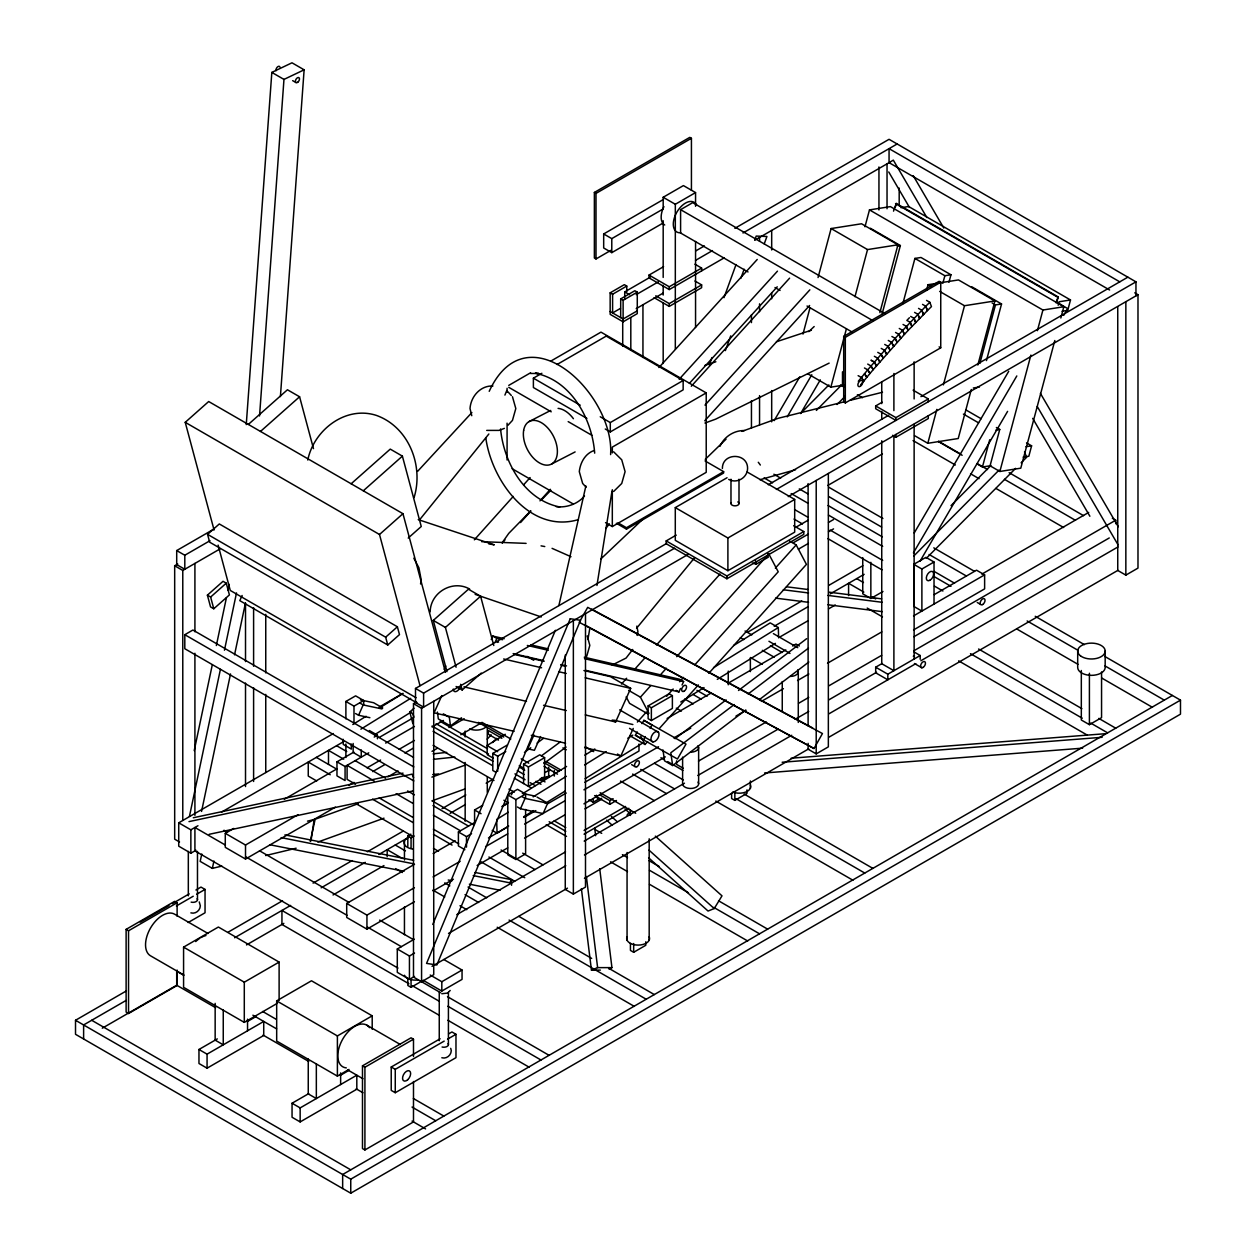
<?xml version="1.0" encoding="UTF-8"?>
<svg xmlns="http://www.w3.org/2000/svg" width="1256" height="1256" viewBox="0 0 1256 1256"><rect width="100%" height="100%" fill="white"/><g stroke="black" fill="none" stroke-linecap="round" stroke-linejoin="round"><path stroke-width="1.5" d="M246.255 424.606L271.83 72.408L291.989 62.8L304.125 69.818L280.402 396.582M259.537 415.956L283.966 79.411L304.125 69.818M611.955 491.316L596.945 585.469M311.001 840.861L314.157 819.603L358.321 803.667M307.783 460.041C313.764 430.211 345.463 405.405 376.345 415.391C408.718 426.946 423.884 465.615 414.072 497.596M587.949 639.398L589.88 627.843M420.54 583.993L421.278 580.303L418.892 567.759L413.821 558.198M637.169 635.442L637.922 631.721L636.855 626.116M194.225 750.586L212.327 664.628M216.346 645.537L226.41 597.793M228.011 590.147L229.22 584.417M189.452 816.369L220.428 669.307M224.447 650.216L236.505 592.91M201.557 811.439L230.523 673.938M234.542 654.831L245.391 603.257M201.792 854.033L200.175 861.38L212.327 868.383L221.841 866.091M212.327 868.383L213.944 861.035M310.279 841.347L315.13 819.305L307.516 821.141M558.889 605.518L585.877 485.962M430.164 611.845C430.447 592.377 452.647 579.377 469.65 589.048M722.388 468.472C722.2 452.443 747.775 452.443 747.587 468.472C747.446 477.782 736.832 484.015 728.7 479.384M802.976 334.08L810.01 307.689M818.048 277.545L831.111 228.545L861.538 223.772L897.962 244.794L879.875 312.634M864.976 226.786L869.482 209.893L890.41 206.612L1063.832 306.731L1060.833 318.004M807.671 373.754L830.86 387.146L846.434 328.727M854.975 296.683L867.535 249.583L897.962 244.794M893.518 211.134L896.297 203.456L1058.196 296.934L1056.688 302.586M895.293 207.24L896.297 203.456M882.23 313.513L900.364 245.548L870.408 228.262M902.828 303.732L914.918 258.422L920.993 257.48L950.949 274.766L948.939 282.317M926.551 290.356L928.058 284.704L958.485 279.931L994.925 300.953L977.827 365.025M942.848 283.275L944.857 275.723L950.949 274.766M914.556 435.644L927.807 443.29L936.85 409.377M943.382 384.886L964.498 305.726L994.925 300.953M971.296 389.517L958.234 438.517L927.807 443.29M979.853 363.455L995.458 304.925L1001.55 303.968L986.447 360.598M977.372 464.061L982.443 466.997L989.712 439.741M996.369 427.511L999.745 429.458L990.058 465.803L982.443 466.997M989.759 465.631L999.87 471.471L1030.909 355.071M1037.409 330.673L1042.92 310.028L1063.832 306.731M1055.919 302.712L1058.196 296.934M1058.164 305.224L1059.091 301.77L1070.505 299.964L1067.726 310.358L1062.027 311.252M1054.82 340.533L1020.783 468.174L999.87 471.471M1026.544 442.913L1031.6 445.833L1028.837 456.226L1023.122 457.121M586.709 656.323L589.818 645.38L587.211 635.881M720.049 446.257C723.974 436.805 734.116 430.259 744.463 430.572M723.99 297.672L736.047 264.545M709.295 364.947L711.979 357.583M740.789 278.424L744.149 269.208M754.872 239.755L756.206 236.081L766.929 236.473L764.245 243.837M725.371 350.612L730.741 335.886M489.212 391.322C526.986 309.18 614.624 394.227 610.604 454.609M504.912 395.091L506.78 390.522M432.77 924.432L555.388 630.292M355.542 713.534L358.588 715.276L363.157 704.93L382.012 708.934M511.38 794.844L512.903 791.39M520.486 808.754L525.055 798.408L547.679 803.212L543.11 813.574L520.486 808.754L517.441 806.996M242.125 595.485L239.802 600.651L417.18 703.062M444.153 669.448L445.739 665.915M441.814 695.589L434.074 712.827L514.112 731.322M491.237 639.508L492.792 636.07L504.221 638.707M495.288 641.847L496.842 638.409L502.557 639.728M533.957 735.011L527.755 748.796L534.397 750.319L540.582 736.55M585.265 714.947L615.613 721.965L630.7 688.366L610.463 676.67L583.914 670.531M584.637 747.634L620.841 756.002L633.228 728.433M585.579 670.327L678.962 691.915L680.501 688.476M682.055 685.022L683.609 681.584L679.559 679.245L584.275 657.218M814.014 748.513L822.445 733.551L587.698 607.355L579.267 622.317L814.014 748.513L584.982 625.064M645.349 736.597L643.465 739.91L635.363 735.247L637.263 731.934M641.989 723.644L643.888 720.332L685.98 744.117L677.455 759.017L635.363 735.247M650.09 728.323L651.99 725.01L643.888 720.332M774.167 420.634L799.774 376.831M787.182 416.882L811.8 374.759M800.621 413.554L820.309 379.861M914.195 533.015L1008.725 371.289M913.426 552.86L1016.811 375.952M919.957 561.322L1007.595 411.371M1063.722 315.35L1067.663 308.599L1059.153 303.512M475.051 872.465L511.553 879.671L509.7 882.795L473.198 875.589M648.63 857.817L708.054 911.04L714.224 908.559L721.996 895.842L655.318 836.135M502.086 542.859L508.759 533.376L530.487 511.129M605.8 528.525L609.333 523.846M488.851 434.011L419.457 519.984M632.726 649.462L626.085 658.066L612.206 665.036M858.303 381.29L867.708 369.845L870.015 373.44L860.674 384.791M636.572 628.267L694.49 557.868M867.723 364.083L870.957 365.951L873.234 369.609L870 373.456L867.723 369.829L895.135 338.335L925.766 306.26L927.446 310.562L908.135 330.406L906.283 326.293L903.033 324.456M474.344 539.829L513.264 496.418M523.626 484.832L530.111 477.594M502.369 542.827L504.959 539.923M520.534 522.559L530.895 510.988M539.986 500.861L550.348 489.291M621.469 684.049L626.665 678.256M634.437 669.574L644.815 658.003M656.495 644.972L720.033 574.071M648.96 713.424L640.419 697.174L650.781 685.603M659.871 675.477L666.355 668.239M676.733 656.668L768.798 553.927L778.218 571.794L695.212 664.393M637.373 722.074L646.479 711.917M775.345 568.136L796.178 544.9L789.412 540.991M666.685 696.232L673.169 688.995M679.653 681.757L683.547 677.424M629.821 735.702L645.035 744.478L647.641 741.574M659.353 728.496L698.399 684.928M708.808 673.31L806.431 564.384L796.178 544.9M417.589 471.361L471.895 412.549M658.929 367.537L757.227 259.474M679.166 379.234L777.464 271.155M689.403 383.347L777.229 286.808M691.302 386.236L789.6 278.157M704.993 405.123L809.837 289.853M704.757 420.776L809.602 305.491M507.879 425.344L512.464 420.383L515.808 408.545L512.464 396.723M808.801 331.647L814.171 326.544M450.197 990.466L447.56 993.072L441.829 993.732M487.187 739.14L491.19 734.823M909.407 317.752L906.863 320.421L910.098 322.29L911.935 326.419L910.098 322.29M541.352 500.014L550.866 490.28M492.556 742.547L496.685 738.355M801.375 412.675L828.866 384.964M816.337 410.414L841.08 385.482M837.077 404.495L845.319 396.174M951.043 505.619L990.921 465.458M913.771 556.015L999.022 470.121M926.253 558.386L1015.633 468.347M1021.128 462.805L1026.623 457.278L1024.504 451.925M929.817 302.272L931.45 306.605L927.43 310.577L925.798 306.244L929.817 302.272L926.567 300.404M705.26 459.351L726.031 439.176M584.495 496.057C577.587 504.08 566.754 507.832 556.314 506.718M600.729 559.061L643.449 518.618M214.07 530.001L185.229 422.33L208.684 401.528L402.956 513.688L445.472 672.368M248.343 424.434L287.436 389.768L299.587 396.77L313.482 448.627M260.494 431.436L299.587 396.77M207.57 534.365L219.298 523.956L397.383 626.775L399.486 634.594L387.759 645.003L209.658 542.184L207.57 534.365L385.655 637.185L387.759 645.003M207.397 595.171L223.034 581.308L226.268 583.177L229.408 594.904L213.771 608.768L210.537 606.899L207.397 595.171L210.631 597.04L213.771 608.768M210.631 597.04L226.268 583.177M351.146 483.78L390.255 449.114L402.391 456.132L421.247 526.5L408.216 538.055M363.298 490.798L402.391 456.132M419.991 685.603L379.5 534.491L402.956 513.688M385.655 637.185L397.383 626.775M446.979 671.599L433.273 620.417L468.457 589.221L480.593 596.239L493.796 645.521M456.085 667.234L445.409 627.435L480.593 596.239M412.91 723.739L409.77 712.011L414.04 708.227M456.101 686.483L462.177 689.984L481.236 673.09M613.65 491.473L621.736 483.466L625.096 471.644L621.736 459.822L613.65 451.815M675.053 738.701L726.125 699.89M738.512 690.47L806.603 638.707M734.226 704.553L670.783 752.799L672.682 765.548L745.405 710.252M748.152 693.971L808.503 648.096M759.331 699.655L808.848 662.022M437.433 712.058L438.328 718.934L450.464 725.952L461.502 717.788M524.459 752.407L530.77 747.744M537.081 743.081L543.377 738.418M541.336 755.924L560.255 741.935M544.036 763.365L566.111 747.053M352.795 724.508L366.077 716.281M379.359 708.054L402.595 693.642M360.88 729.171L410.696 698.32M374.602 734.697L411.136 712.074M733.677 645.505L770.211 622.882L778.312 627.56L778.642 637.875M713.549 667.658L778.312 627.56M501.819 806.572L508.46 802.458M523.407 793.195L566.582 766.458M584.841 755.154L594.81 748.984M680.783 701.994L704.019 687.597M717.302 679.37L775.423 643.37M496.622 819.477L508.256 812.271M533.156 796.838L566.378 776.271M584.637 764.967L606.224 751.59M627.812 738.23L632.788 735.137M492.211 830.42L497.078 833.23L508.696 826.024M523.642 816.777L533.596 810.607M545.23 803.4L565.153 791.06M585.076 778.72L643.198 742.72M493.357 758.231L487.281 754.73L487.014 745.546L505.289 734.273M1109.598 289.995L889.06 162.668L893.314 160.124L926.834 217.508M611.06 250.258L596.003 258.956L594.371 258.029L594.371 192.451L689.795 137.359L691.428 138.301L691.428 190.363M594.371 192.451L596.003 193.393L691.428 138.301M663.184 208.998L663.184 197.271L683.421 185.59L695.557 192.592L695.557 206.282M663.325 222.893L611.782 252.644L603.681 247.981L603.681 233.961L663.545 199.39M603.681 233.961L611.782 238.624L663.325 208.873M663.184 197.271L675.32 204.273L695.557 192.592M748.027 271.955L680.595 233.019L680.595 209.658L692.731 202.64L884.931 313.608M620.684 317.611L620.684 298.912L634.845 290.733L637.279 292.146L637.279 313.639L623.117 321.819L610.165 314.345L610.165 292.836L624.326 284.657L626.76 286.07L626.76 291.675M610.165 292.836L612.598 294.249L626.76 286.07M724.32 257.778L669.26 289.571L649.022 277.89L649.022 275.08L663.592 266.664M209.988 540.708L184.805 555.246L184.805 569.266L176.703 564.603L176.703 550.568L213.646 529.247M624.734 298.912L624.734 291.91L650.153 277.231M695.903 250.823L704.365 245.925M734.87 228.325L889.06 139.306L1135.958 281.846L1135.958 295.866M620.684 298.912L623.117 300.325L637.279 292.146M636.211 294.626L658.238 281.909M695.526 260.385L712.466 250.603M742.971 232.988L897.161 143.969M179.545 841.975L174.678 839.181L174.678 565.765L177.724 564.007M620.464 308.395L612.598 312.932L612.598 294.249M649.022 275.08L669.26 286.761L701.633 268.077L701.633 270.872M174.678 565.765L182.779 570.444L220.067 548.903M636.211 308.646L663.325 292.993M754.825 240.163L890.378 161.914M637.279 310.844L623.117 319.008L610.165 311.535M508.759 385.388L530.566 372.796M550.678 361.179L600.98 332.134L706.217 392.893L706.217 472.35L612.316 526.562L605.533 522.637M586.897 418.405L533.392 387.523L533.392 378.166L541.87 373.283M557.115 364.476L606.24 336.106L683.154 380.505L683.154 389.862L610.29 431.923L605.282 429.018M655.758 295.804L669.26 303.591L701.633 284.892L701.633 287.702L669.26 306.401L654.078 297.641M413.805 780.934L184.805 648.724L184.805 634.704L192.89 630.025L413.428 757.352M600.258 416.772L610.29 422.565L683.154 380.505M706.217 392.893L612.316 447.105L612.316 452.914M843.702 336.404L939.127 281.313L940.744 282.239L940.744 347.818L845.319 402.909L843.702 401.967L843.702 336.404L845.319 337.33L940.744 282.239M618.046 522.857L626.477 527.724L723.629 471.644L723.629 473.041L626.477 529.137L616.366 523.281M747.163 472.005L794.687 499.433L794.687 532.152L727.899 570.711L675.288 540.331L675.288 507.612L727.051 477.735M345.887 718.856L345.887 701.46L355.605 695.855L363.706 700.518L363.706 704.396M345.887 701.46L353.988 706.139L363.706 700.518M928.294 401.732L928.294 398.937L895.92 417.636L895.92 420.43L875.683 408.75L875.683 405.939L882.152 402.203M793.682 525.73L803.793 531.571L803.793 534.381L726.894 578.765L666.182 543.722L666.182 540.912L676.215 535.119M195.967 850.249L190.865 853.201L178.729 846.183L178.729 822.821L333.358 733.551M379.234 707.05L403.019 693.328M674.629 548.197L423.602 693.124L423.602 707.144L415.5 702.465L415.5 688.445L666.528 543.518M768.295 484.769L888.714 415.249M920.946 396.629L1127.857 277.168M776.381 489.448L1135.958 281.846M178.729 822.821L190.865 829.823L197.961 825.742M221.464 812.161L343.799 741.542M440.715 992.774L413.491 977.042L413.491 703.643L416.521 701.884M413.491 703.643L421.576 708.305L688.194 554.383M788.266 496.607L1137.983 294.689L1137.983 568.105L1125.847 575.122L1117.746 570.444L1117.746 306.794M374.209 737.068L377.444 735.2L377.444 738.795M892.545 435.314L895.92 437.261L928.294 418.562L928.294 415.752M368.746 752.831L345.07 766.505L345.07 780.525L336.969 775.863L336.969 761.827L353.878 752.077M379.249 737.429L413.067 717.898M675.288 507.612L727.899 537.992L794.687 499.433M335.368 807.153L245.517 859.041L225.279 847.345L225.279 833.325L233.757 828.442M284.327 799.24L337.173 768.735M827.783 485.475L882.434 453.918M385.655 743.081L414.401 726.47M432.095 727.004L443.431 720.457M367.05 767.84L380.584 760.021M399.188 749.283L414.401 740.49M225.279 833.325L245.517 845.021L298.065 814.673M348.933 785.314L354.019 782.378M372.671 771.608L384.54 764.747M404.872 753.003L413.35 748.121M448.957 727.554L464.218 718.746M796.273 527.033L808 520.267M666.182 540.912L726.894 575.97L803.793 531.571M387.916 776.82L398.089 770.949M432.001 751.371L437.088 748.435M460.826 734.729L481.174 722.985M752.375 563.033L756.112 564.211L768.264 557.209L767.667 553.817M793.337 542.749L808.409 534.051M828.52 522.449L833.544 519.544M177.112 970.072L177.112 985.458L128.536 1013.498L126.118 1012.101L126.118 929.377L174.678 901.337L177.112 902.734L177.112 916.205M140.279 922.124L168.948 905.576M172.323 903.629L189.185 893.895M195.936 890.002L200.991 887.081L205.042 889.421L205.042 912.782L188.18 922.516M126.118 929.377L128.536 930.775L177.112 902.734M176.374 905.968L193.236 896.235M196.611 894.288L205.042 889.421M798.361 549.202L808.409 543.393M828.52 531.79L833.544 528.886M496.057 772.346L492.807 770.478L492.807 753.396L507.393 744.996M492.807 753.396L497.674 756.206L505.76 751.528M277.45 1003.246L244.292 1022.384L183.58 987.326L183.58 947.134L218.387 927.038L279.115 962.096L279.115 1000.373M1104.668 656.37L1180.483 700.142L1180.483 714.162L350.754 1193.2L75.517 1034.3L75.517 1020.28L126.416 990.89M228.231 932.109L282.522 900.756M313.074 883.125L352.104 860.596M367.364 851.772L403.003 831.205M442.034 808.676L465.788 794.954M486.15 783.21L492.933 779.285M747.446 632.333L801.752 600.996M828.897 585.312L862.825 565.718M523.579 783.556L523.579 764.166L539.766 754.825L544.617 757.635L544.617 777.009L528.431 786.366L528.431 766.976L544.617 757.635M407.823 846.418L407.823 835.899L410.853 834.157M126.04 1000.467L83.618 1024.943L83.618 1038.979M234.621 937.761L290.623 905.435M321.159 887.804L365.276 862.338M378.857 854.488L409.393 836.857M450.119 813.354L465.395 804.531M774.214 626.242L808.142 606.648M830.2 593.915L864.144 574.322M407.823 835.899L411.057 837.768L414.088 836.025M648.127 705.888L669.134 693.752L672.384 695.636L672.384 708.415L651.362 720.552L648.127 718.683L648.127 705.888L651.362 707.756L672.384 695.636M474.58 822.586L474.58 809.979L482.681 805.3M102.286 1028.193L176.939 985.097M246.506 944.92L283.84 923.38M333.044 894.963L383.944 865.572M545.135 772.503L550.238 769.567M779.301 637.326L808.142 620.668M828.505 608.909L835.287 605M525.605 809.461L525.605 853.892L515.886 859.497L507.785 854.834L507.785 794.938L517.503 789.317L525.605 793.996L525.605 797.858M934.024 562.013L921.888 569.015L921.888 611.075L913.787 606.413L913.787 564.337L925.939 557.334L934.024 562.013L934.024 604.073M540.881 780.588L549.17 775.784M464.877 849.7L458.393 845.963L458.393 831.943L475.302 822.178M504.049 805.583L507.44 803.62M507.785 794.938L515.886 799.601L525.605 793.996M862.746 557.633L862.746 593.805L870.848 598.484L882.984 591.482M414.401 901.73L366.94 929.142L346.703 917.461L346.703 903.441L414.511 864.285M433.163 853.515L455.206 840.798M667.124 718.448L711.21 692.998M728.15 683.201L785.801 649.917M792.583 646.008L795.974 644.045L799.35 645.992M458.393 831.943L466.494 836.606L471.565 833.686M488.474 837.94L507.079 827.202M523.988 817.436L535.825 810.607M547.663 803.762L566.268 793.023M584.872 782.284L638.99 751.041L638.99 744.039M183.58 947.134L244.292 982.192L279.115 962.096M346.703 903.441L366.94 915.122L414.401 887.709M433.053 876.939L460.183 861.286M485.617 846.607L507.66 833.874M524.6 824.093L565.294 800.606M583.946 789.836L658.537 746.77M673.797 737.947L690.753 728.166M934.213 594.622L976.524 570.193L984.625 574.856L984.625 588.876L913.536 629.931M433.053 890.959L453.4 879.216M477.139 865.51L507.66 847.894M524.6 838.113L565.294 814.626M583.946 803.856L665.319 756.866M735.938 716.108L746.111 710.221M761.371 701.413L783.414 688.68M797.56 680.517L808.864 674.001M827.516 663.231L881.79 631.894M981.847 574.118L1088.701 512.432M913.536 615.895L984.625 574.856M588.938 799.805L593.193 802.254L599.662 798.518M584.951 808.88L601.514 799.318M599.662 794.781L609.788 800.621L613.116 798.69M594.606 795.598L609.788 804.358L616.461 800.512M348.995 1069.421L337.393 1076.125L276.681 1041.067L276.681 1000.875L311.488 980.779L372.2 1015.837L372.2 1029.229M198.966 1049.482L207.067 1054.161L263.729 1021.442L263.729 1035.462L207.067 1068.181L198.966 1063.502L198.966 1049.482L217.304 1038.9M247.291 1021.583L255.627 1016.779M698.509 761.073L766.348 721.917M798.565 703.313L808.738 697.425M829.101 685.682L881.665 655.334M913.897 636.729L1115.72 520.204L1115.72 523.705M584.056 830.436L625.567 806.462M584.056 834.172L628.879 808.283M920.193 659.259L920.193 655.522L887.819 674.205L887.819 679.826L875.683 672.808L875.683 667.203L882.152 663.466M414.527 976.446L409.44 979.382L397.289 972.364L397.289 949.002L414.292 939.19M456.76 914.666L565.514 851.882M584.197 841.096L684.457 783.21M697.818 775.501L778.218 729.077M795.174 719.28L808.738 711.461M828.882 699.827L876.578 672.29M913.85 650.781L1109.252 537.961M397.289 949.002L409.44 956.02L414.527 953.068M448.518 933.443L565.765 865.761M584.448 854.975L791.751 735.278M829.133 713.706L915.797 663.67M920.883 660.735L1117.997 546.925M432.033 966.335L567.461 888.149M584.448 878.337L808.738 748.843M829.133 737.068L1117.997 570.303M407.823 978.455L407.823 985.458L411.057 987.326L423.194 980.324M731.62 793.258L731.62 798.518L734.854 800.386L746.99 793.368L746.99 789.867M565.263 655.067L565.263 889.421L573.364 894.084L585.5 887.081L585.5 613.666M808.11 743.348L808.11 749.204L816.212 753.883L828.348 746.865L828.348 473.465M276.681 1000.875L337.393 1035.933L372.2 1015.837M430.227 975.033L441.814 981.721L462.051 970.04L462.051 979.382L441.814 991.062L423.602 980.543M292.051 1103.239L300.153 1107.902L356.814 1075.199L356.814 1089.219L300.153 1121.922L292.051 1117.259L292.051 1103.239L308.725 1093.615M340.392 1075.324L348.728 1070.52M413.491 1081.526L413.491 1121.922L364.915 1149.962L362.482 1148.565L362.482 1065.842L411.057 1037.801L413.491 1039.199L413.491 1056.516M362.482 1065.842L364.915 1067.239L413.491 1039.199M448.565 1033.908L451.94 1031.961L455.975 1034.3L455.975 1057.662L395.263 1092.72L391.228 1090.381L391.228 1067.019L440.134 1038.775M391.228 1067.019L395.263 1069.343L444.184 1041.114M447.544 1039.167L455.975 1034.3M630.434 943.397L630.434 950.4L633.668 952.284L645.804 945.266L645.804 941.765M1081.322 670.5L1081.322 720.002L1089.407 724.665L1101.559 717.663L1101.559 671.96M1172.382 695.463L342.653 1174.501L342.653 1188.521M75.517 1020.28L350.754 1179.18L1180.483 700.142M529.011 421.608L550.709 410.429M551.761 463.951L575.122 451.925M829.148 363.11L715.653 419.159L704.946 423.052M581.387 888.636L591.45 970.119L597.62 967.638L611.939 967.622L599.709 868.665M608.846 968.863L611.939 967.622M504.363 428.375L499.119 430.4L486.716 430.4M594.261 450.464C585.28 453.432 580.256 462.616 579.299 471.644L582.658 483.466L586.097 487.202M431.907 777.119L465.018 765.171M317.784 842.07L384.022 818.174M431.86 800.904L464.971 788.956M741.872 431.389L778.249 418.279L844.582 401.732M704.851 365.418L715.873 361.775M776.475 341.742L811.36 330.202M759.959 479.714L795.55 469.76M578.294 519.639C529.671 533.988 491.567 480.593 485.789 437.779M850.265 400.303L882.481 392.264M265.66 855.556L296.133 848.224M193.283 817.75L403.019 773.131M188.997 821.612L412.078 774.151L413.601 777.605M209.203 834.298L413.208 790.903M900.992 207.695L908.606 206.502L1070.505 299.964M897.318 246.035L900.364 245.548M830.86 387.146L844.173 385.058M973.306 387.994L979.397 387.036M995.945 430.054L999.745 429.458M1025.901 446.728L1031.6 445.833M492.917 385.985C480.373 385.419 470.796 396.613 470.027 408.545L471.769 415.705M433.116 753.851L446.744 752.391M433.43 759.346L454.845 757.07M432.739 774.56L438.58 773.947M541.383 777.7L549.186 777.087M791.139 758.216L1105.296 733.708M782.158 762.251L1102.156 737.288M764.59 772.974L1082.641 748.152M591.45 970.119L600.384 970.103M530.44 373.472L538.793 373.472L535.323 373.236C571.323 380.411 592.157 419.002 594.685 453.165M481.645 541.666L526.107 543.377M190.881 912.877C195.528 914.242 200.175 910.49 200.332 905.78L199.249 901.934M441.829 1057.756C446.477 1059.122 451.108 1055.37 451.281 1050.66L450.716 1048.336M786.491 586.788L807.843 589.488M829.196 592.188L881.586 598.845M783.32 589.77L808.55 592.958M827.955 595.423L882.309 602.315M775.564 598.123L808.55 602.315M827.955 604.764L882.309 611.656M541.053 545.858L544.774 546.548M488.741 543.832L494.267 544.853L418.232 519.607M284.924 834.879L413.601 860.313M281.14 837.626L413.664 863.814M269.616 844.707L404.055 871.272M448.235 880.001L452.082 880.754M469.367 884.177L500.092 890.253M360.441 699.922L373.644 702.732L382.75 707.991M358.588 715.276L369.892 717.694M522.339 793.4L535.543 796.21M530.911 644.878L548.056 648.85M527.332 645.458L548.291 650.294M584.511 658.662L683.609 681.584M513.155 653.591L543.644 660.64M560.804 664.597L566.519 665.915M513.751 654.313L544.084 661.331M561.149 665.272L564.949 666.151M503.64 658.992L541.572 667.752M558.637 671.693L566.221 673.452M585.186 677.832L630.7 688.366M613.807 720.143L632.867 724.539M463.904 686.875L526.484 701.35M543.55 705.291L566.299 710.551M531.272 735.294L565.577 743.222M559.784 506.969C524.427 499.998 503.782 462.459 500.563 428.987M475.16 594.371L541.305 616.963M552.075 548.354L570.993 556.722M591.686 609.176L812.632 727.946M1119.771 281.846L889.06 148.648L889.06 162.668M1134.749 292.821L1137.983 294.689M895.528 203.582L1057.426 297.044M869.482 209.893L1042.92 310.028M971.595 286.682L1001.55 303.968M914.918 258.422L944.857 275.723M992.13 303.01L995.458 304.925M831.111 228.545L867.535 249.583M928.058 284.704L931.371 286.619M939.661 291.392L964.498 305.726M922.532 304.392L925.798 306.244M918.544 308.395L921.794 310.248L923.505 314.518L921.794 310.248M914.588 312.414L917.853 314.251L919.596 318.49L917.853 314.251M910.694 316.418L913.944 318.27L915.734 322.447L913.944 318.27M939.127 346.876L940.744 347.818M899.265 328.46L902.53 330.312L904.446 334.363L873.218 369.625L870.957 365.951M895.559 332.463L898.809 334.316L900.772 338.319L898.809 334.316M680.595 209.658L872.779 320.61M891.901 336.467L895.151 338.319L897.161 342.276L895.151 338.319M888.29 340.454L891.54 342.307L893.581 346.216L891.54 342.307M884.726 344.442L887.992 346.295L890.064 350.157L887.992 346.295M881.225 348.414L884.475 350.251L886.595 354.082L884.475 350.251M774.999 287.53L780.055 290.45M807.027 306.024L852.557 332.306M877.771 352.355L881.021 354.208L883.172 357.991L881.021 354.208M874.364 356.296L877.614 358.148L879.812 361.885L877.614 358.148M965.942 409.943L981.156 418.735M963.399 414.072L978.612 422.848M694.898 264.184L701.633 268.077M913.112 390.176L928.294 398.937M864.458 367.977L867.723 369.829M1112.345 518.257L1115.72 520.204M694.898 280.999L701.633 284.892M858.131 375.654L861.38 377.491L863.751 381.023L861.38 377.491M1009.133 472.68L1083.567 515.667M938.436 441.217L960.432 453.903M977.341 463.684L987.499 469.54M1004.423 479.305L1075.481 520.329M840.468 385.027L843.859 386.974M857.377 394.776L862.448 397.712M938.499 441.625L962.159 455.284M875.683 405.939L895.92 417.636M292.664 80.651L295.898 82.519M913.049 440.573L955.345 465.003M970.574 473.795L979.036 478.677M995.961 488.443L1063.628 527.52M271.83 72.408L283.966 79.411M624.734 291.91L629.586 294.72M828.63 487.14L882.905 518.477M933.789 547.851L974.499 571.354M829.023 496.717L881.602 527.065M929.095 554.493L966.413 576.033M1035.242 616.288L1084.352 644.626M773.869 474.219L780.651 478.128M799.287 488.882L807.749 493.781M828.081 505.524L882.309 536.814M1027.157 620.966L1077.946 650.278M1105.029 665.931L1164.296 700.142M934.181 571.449L954.529 583.192M764.072 477.908L772.55 482.806M791.186 493.561L808.126 503.342M828.458 515.086L882.685 546.376M913.787 564.337L921.888 569.015M934.087 576.567L950.996 586.332M977.262 602.488L980.496 604.356M1016.999 629.115L1077.946 664.298M1101.653 677.989L1152.443 707.316M934.448 586.128L942.911 591.011M794.577 509.544L808.126 517.362M830.153 530.079L882.685 560.412M705.071 460.936L723.629 471.644M794.012 519.073L802.474 523.956M827.845 538.604L881.995 569.863M533.392 378.166L580.209 405.201M856.686 578.624L863.453 582.533M978.581 649.007L1081.856 708.635M1098.796 718.401L1115.72 728.182M508.774 387.335L551.211 411.827M568.183 421.624L591.953 435.345M863.83 592.094L848.585 583.302L848.585 595.564M872.292 596.977L875.683 598.939M970.495 653.67L1082.232 718.197M1090.695 723.079L1107.619 732.845M867.205 608.077L882.45 616.869M958.642 660.86L1087.303 735.137M914.133 652.005L920.193 655.522M914.447 663.513L921.826 667.768M875.683 667.203L887.819 674.205M512.181 468.739L573.285 504.017M773.382 633.621L797.748 647.688M768.955 641.282L790.008 653.434M745.043 631.014L751.81 634.908M770.43 645.663L782.268 652.492M740.334 637.64L743.725 639.587M762.329 650.341L774.167 657.171M750.491 657.516L762.329 664.361M696.954 690.376L707.112 696.232M692.857 694.348L701.319 699.231M676.262 690.36L678.962 691.915M684.771 699.027L693.218 703.91M185.229 422.33L379.5 534.491M676.309 708.164L681.38 711.084M628.612 690.36L640.419 697.174M648.127 714.067L629.586 703.36L626.163 696.86M492.792 636.07L496.842 638.409M526.986 656.37L533.737 660.279M619.663 709.875L658.505 732.311A5.731 3.297 -60 0 1 655.004 741.338A5.731 3.297 -60 0 1 651.503 736.361A5.731 3.297 -60 0 1 658.505 732.311M744.196 794.09L872.873 868.383M629.539 728.354L652.979 741.888M612.237 720.002L615.613 721.965M433.273 620.417L445.409 627.435M683.311 768.295L676.576 764.402L676.576 760.885M736.11 798.769L864.772 873.061M660.939 757.713L664.33 759.66M667.705 761.623L682.934 770.415M672.682 765.548L664.581 760.869L662.948 749.942M654.549 763.365L683.311 779.96M715.794 801.061L852.934 880.236M617.465 754.04L620.841 756.002M640.701 769.394L674.55 788.925M631.627 764.637L634.861 766.505M585.233 746.723L593.696 751.606M632.616 774.073L666.449 793.604M562.939 747.87L566.33 749.816M620.464 781.075L654.313 800.621M481.959 722.357L510.8 738.999M478.348 722.388L503.719 737.037M546.015 761.466L561.244 770.258M600.164 792.724L635.693 813.244M176.703 550.568L184.805 555.246M415.5 688.445L423.602 693.124M501.851 738.308L488.364 730.505L488.364 734.258L498.475 740.098M544.021 762.643L559.187 771.404M544.021 766.38L557.507 774.167M416.097 697.739L230.272 590.446L218.12 545.104M443.274 713.832L449.35 717.333L450.464 725.952M521.193 758.812L528.776 763.193M523.579 764.166L528.431 766.976M487.014 745.546L497.643 751.669M519.278 765.673L523.831 768.295M440.15 721.368L487.516 748.717M519.654 767.275L524.725 770.195M539.954 778.987L545.025 781.923M436.115 723.707L488.537 753.977M517.299 770.587L524.066 774.497M535.904 781.326L540.975 784.262M409.77 712.011L413.004 713.879L413.899 717.239M432.064 726.047L492.949 761.199M514.944 773.9L525.087 779.756M530.173 782.692L535.244 785.612M433.085 731.322L492.289 765.501M514.285 778.186L531.194 787.952M594.952 829.447L601.718 833.356M649.116 860.721L659.274 866.577M718.542 900.788L767.636 929.142M537.05 797.073L547.679 803.212M360.111 703.172L363.157 704.93M433.085 745.342L493.985 780.494M508.963 789.145L514.285 792.206M522.009 796.649L525.055 798.408M622.411 854.645L627.482 857.565M649.493 870.282L688.429 892.765M713.832 907.429L759.55 933.82M554.163 820.843L565.781 827.563M549.17 821.707L565.781 831.299M503.892 800.229L507.283 802.192M546.219 824.674L566.535 836.402M610.557 861.82L627.482 871.586M649.493 884.303L747.697 940.995M369.343 730.521L377.444 735.2M184.805 634.704L413.805 766.914M474.58 809.979L481.064 813.715M336.577 745.703L346.735 751.559M433.022 801.375L473.638 824.831M522.7 853.154L543 864.882M355.181 760.665L385.623 778.249M407.619 790.935L414.386 794.844M432.99 805.583L468.519 826.103M343.72 759.174L328.491 750.381L328.491 764.402M501.065 850.014L534.915 869.545M374.147 780.965L347.096 765.344L347.096 779.364L355.542 784.246M396.142 793.666L413.051 803.432M433.351 815.144L460.418 830.765M336.969 761.827L345.07 766.505M316.339 757.384L336.953 769.284M488.929 857.032L524.757 877.708M379.234 797.921L413.051 817.452M433.351 829.164L458.723 843.812M330.25 774.764L308.254 762.062L308.254 776.082L316.716 780.965M372.545 799.177L413.145 822.617M433.461 834.345L452.066 845.1M480.828 861.695L514.677 881.241M355.621 803.432L413.145 836.637M433.461 848.365L438.532 851.301M395.263 845.021L405.421 850.877M468.064 887.05L486.7 897.805M518.869 916.378L591.67 958.407M608.595 968.188L654.313 994.579M402.407 858.492L387.178 849.684L387.178 856.702M444.734 882.921L449.821 885.857M465.05 894.649L478.599 902.467M509.073 920.067L646.212 999.242M395.64 868.603L402.407 872.512M432.88 890.112L444.734 896.941M459.979 905.749L466.745 909.658M497.219 927.242L634.359 1006.417M223.976 830.247L227.367 832.194M259.505 850.767L349.184 902.53M379.642 920.114L413.491 939.661M443.839 959.521L462.051 970.04M225.374 845.068L194.916 827.484L194.916 850.862L397.964 968.078M245.674 856.796L347.19 915.404M367.506 927.132L401.339 946.663M447.497 996.683L549.076 1055.323M408.922 983.762L281.941 910.443L281.941 924.463L439.396 1015.382M412.313 985.709L439.396 1001.346M447.858 1006.244L540.975 1060.001M447.858 1020.265L529.121 1067.176M207.994 933.475L174.553 914.164A24.037 13.879 -60 0 0 150.516 928.043A24.037 13.879 -60 0 0 150.516 955.8L183.957 975.111M366.815 1025.163L400.256 1044.458M262.677 1011.488L276.226 1019.322M413.365 1098.498L443.839 1116.082M183.47 975.111L176.703 971.202L176.703 985.222L215.639 1007.705M252.896 1015.193L276.603 1028.868M347.708 1069.924L362.937 1078.731M412.046 1107.07L435.738 1120.76M263.054 1035.07L308.772 1061.461M356.17 1088.842L362.937 1092.751M412.046 1121.09L425.58 1128.909M91.704 1020.28L350.754 1169.838M624.876 808.88L629.225 812.773M611.311 816.416L617.12 821.597M649.007 850.155L714.224 908.559M606.585 820.184L612.394 825.38M507.879 391.746L511.318 395.483M913.238 175.699L943.806 228.027M1040.423 393.411L1118.311 526.751M1037.268 406.52L1118.107 544.916M888.746 171.962L909.454 207.397M1032.699 418.374L1089.878 516.247M640.748 736.361L645.035 744.478M906.267 326.325L908.167 330.391L904.43 334.379L902.53 330.312M460.654 684.3L462.177 689.984M755.515 560.835L756.112 564.211M594.685 827.924L595.642 835.68M586.364 876.452L597.62 967.638M496.685 821.188L497.078 833.23M351.193 743.945L351.366 749.11L343.265 744.431L343.108 739.266M1125.847 301.707L1125.847 575.122M1105.17 651.063L1105.17 667.423A13.738 7.928 0 0 1 1091.433 675.351A13.738 7.928 0 0 1 1077.695 667.423L1077.695 651.063M1089.407 673.263L1089.407 724.665M914.133 361.806L914.133 398.953M914.133 424.371L914.133 659.023M899.186 188.07L899.186 205.654M895.92 434.45L895.92 437.261M893.895 373.487L893.895 410.634M893.895 436.052L893.895 670.704L881.743 663.702L881.743 440.778M887.034 163.829L887.034 208.747M881.743 382.122L881.743 403.631M881.743 411.45L881.743 419.269M878.949 166.97L878.949 209.94M870.848 562.311L870.848 598.484M845.319 337.33L845.319 402.909M842.493 371.823L842.493 385.843M816.212 480.467L816.212 753.883M808.11 483.607L808.11 725.78M798.282 671.819L798.282 722.436M782.253 681.553L782.253 710.755M771.686 230.429L771.686 249.96M771.686 292.931L771.686 298.787M771.686 390.569L771.686 421.828M759.55 237.447L759.55 241.356M759.55 303.842L759.55 311.661M759.55 395.624L759.55 424.921M751.449 314.801L751.449 322.604M751.449 400.727L751.449 428.06M750.366 657.924L750.366 671.599M750.366 780.981L750.366 788.313M738.999 479.227L738.999 503.53M734.854 791.625L734.854 800.386M730.976 479.227L730.976 503.53M728.245 671.112L728.245 684.787M727.899 537.992L727.899 570.711M726.894 575.97L726.894 578.765M698.634 747.571L698.634 783.854M695.557 241.482L695.557 327.518M682.605 757.117L682.605 783.854A8.007 4.632 0 0 0 692.182 788.391A8.007 4.632 0 0 0 698.022 782.08M675.32 204.273L675.32 348.98M669.26 286.761L669.26 289.571M669.26 303.591L669.26 306.401M663.184 220.726L663.184 277.435M663.184 285.253L663.184 295.034M663.184 302.853L663.184 363.471M651.362 707.756L651.362 720.552M649.179 838.788L649.179 940.195M642.946 304.768L642.946 357.489M633.668 943.507L633.668 952.284M630.81 317.627L630.81 348.87M630.434 810.198L630.434 815.458M627.058 852.494L627.058 940.195M626.477 527.724L626.477 529.137M623.117 300.325L623.117 321.819M622.709 320.767L622.709 346.154M612.316 489.746L612.316 526.562M611.782 238.624L611.782 252.644M610.29 422.565L610.29 431.923M609.788 800.621L609.788 804.358M596.003 193.393L596.003 258.956M593.193 798.518L593.193 802.254M573.364 620.684L573.364 894.084M554.336 770.478L554.336 776.082M548.668 767.196L548.668 776.553M515.886 799.601L515.886 859.497M511.553 879.671L511.553 885.276M507.079 388.292L507.079 392.17M507.079 423.162L507.079 459.994M497.674 756.206L497.674 771.372M487.281 727.679L487.281 745.31M487.281 776.663L487.281 792.348M466.494 836.606L466.494 847.125M465.16 731.086L465.16 736.974M465.16 762.455L465.16 821.251M448.423 992.428L448.423 1044.584M441.814 981.721L441.814 991.062M439.255 992.428L439.255 1040.722M433.728 701.303L433.728 974.703L421.576 981.721L421.576 708.305M411.057 837.768L411.057 848.287M411.057 978.565L411.057 987.326M409.44 956.02L409.44 979.382M404.448 840.971L404.448 860.015M404.448 906.895L404.448 934.715M395.263 1069.343L395.263 1092.72M366.94 915.122L366.94 929.142M364.915 1067.239L364.915 1149.962M361.257 749.942L361.257 757.164L353.156 752.485L353.156 743.474M353.988 706.139L353.988 723.519M350.754 1179.18L350.754 1193.2M345.887 743.976L345.887 757.494M340.627 1072.922L340.627 1084.54M337.393 1035.933L337.393 1076.125M316.339 1063.706L316.339 1098.56L308.254 1093.882L308.254 1059.028M300.153 1107.902L300.153 1121.922M265.754 614.325L265.754 672.902M265.754 694.395L265.754 772.503M253.602 607.668L253.602 666.245M253.602 687.739L253.602 781.468M247.542 1019.181L247.542 1030.799M245.517 602.99L245.517 661.582M245.517 683.06L245.517 786.554M245.517 845.021L245.517 859.041M244.292 982.192L244.292 1022.384M223.254 1009.965L223.254 1044.819L215.153 1040.141L215.153 1003.356M207.067 1054.161L207.067 1068.181M197.475 851.395L197.475 899.704M194.916 563.426L194.916 631.784M194.916 653.261L194.916 815.348M190.865 829.823L190.865 853.201M188.322 851.395L188.322 895.826M182.779 570.444L182.779 820.419M128.536 930.775L128.536 1013.498M649.179 936.772A11.445 6.61 0 0 1 638.126 945.093A11.445 6.61 0 0 1 627.058 936.772M627.058 815.27A11.445 6.61 0 0 1 630.025 812.302M486.606 726.282A11.445 6.61 0 0 1 469.634 728.904M750.366 784.89A11.445 6.61 0 0 1 745.86 792.018A11.445 6.61 0 0 1 732.719 792.002M412.549 849.056A11.445 6.61 0 0 1 407.415 838.003M418.468 979.931A11.445 6.61 0 0 1 404.448 975.253M346.311 1067.883A24.037 13.879 -60 0 1 342.778 1039.042A24.037 13.879 -60 0 1 369.531 1027.675M195.716 941.56A24.037 13.879 -60 0 1 199.673 938.373M200.991 937.557A24.037 13.879 -60 0 1 205.937 935.547M797.67 670.045A8.007 4.632 0 0 1 790.26 676.435M698.022 745.797A8.007 4.632 0 0 1 690.627 752.187M448.062 1043.563A4.584 2.638 0 0 1 447.073 1046.452A4.584 2.638 0 0 1 442.081 1047.017M197.129 898.684A4.584 2.638 0 0 1 196.14 901.572A4.584 2.638 0 0 1 191.148 902.138M737.822 501.898A4.003 2.308 0 0 1 738.167 504.928A4.003 2.308 0 0 1 732.986 505.524A4.003 2.308 0 0 1 731.29 502.635M601.687 798.282A7.442 4.302 -60 0 1 596.427 795.236M549.406 770.603A7.442 4.302 -60 0 1 548.26 769.3M758.279 462.271A26.329 6.987 43 0 1 760.335 465.034M276.084 70.713A2.857 1.649 -60 0 1 277.403 67.023A2.857 1.649 -60 0 1 279.947 67.086M913.316 656.213A3.438 1.978 -60 0 1 914.541 655.899M680.799 232.768A17.176 9.907 -60 0 1 676.858 212.17A17.176 9.907 -60 0 1 696.672 205.293M664.722 224.997A17.176 9.907 -60 0 1 663.922 206.628M558.088 408.388A24.037 14.617 62.8 0 1 573.411 418.703M497.345 642.397A3.438 1.978 -60 0 1 498.569 642.083M460.073 687.236A5.15 2.967 -60 0 1 455.975 691.554A5.15 2.967 -60 0 1 453.275 689.057M570.255 618.721L426.569 963.399L436.821 964.985L580.508 620.307L570.255 618.721M874.27 362.058L871.02 360.189L874.239 362.089L876.5 365.763L874.27 362.058M866.86 377.24L864.505 373.691L866.844 377.271M1080.537 655.883A13.738 7.928 0 0 0 1104.134 654.093A13.738 7.928 0 0 0 1089.643 643.198A13.738 7.928 0 0 0 1080.537 655.883M407.65 1079.799A5.731 3.297 -60 0 0 409.472 1070.928A5.731 3.297 -60 0 0 402.689 1076.942A5.731 3.297 -60 0 0 407.65 1079.799M297.798 82.221A2.857 1.649 -60 0 0 298.991 77.715A2.857 1.649 -60 0 0 295.537 80.415A2.857 1.649 -60 0 0 297.798 82.221M923.034 667.438A3.438 1.978 -60 0 0 925.138 662.022A3.438 1.978 -60 0 0 920.931 664.44A3.438 1.978 -60 0 0 923.034 667.438M860.297 386.314A3.438 1.978 -60 0 0 862.401 380.898A3.438 1.978 -60 0 0 858.193 383.316A3.438 1.978 -60 0 0 860.297 386.314M523.642 430.416A24.037 14.617 62.8 0 0 546.046 465.128A24.037 14.617 62.8 0 0 551.462 432.786A24.037 14.617 62.8 0 0 523.642 430.416M929.974 580.241A5.15 2.967 -60 0 0 933.13 572.108A5.15 2.967 -60 0 0 926.818 575.75A5.15 2.967 -60 0 0 929.974 580.241M982.6 604.544A3.438 1.978 -60 0 0 984.704 599.112A3.438 1.978 -60 0 0 980.496 601.545A3.438 1.978 -60 0 0 982.6 604.544M636.965 766.694A3.438 1.978 -60 0 0 639.069 761.277A3.438 1.978 -60 0 0 634.861 763.711A3.438 1.978 -60 0 0 636.965 766.694M684.112 691.192A3.438 1.978 -60 0 0 686.216 685.76A3.438 1.978 -60 0 0 682.008 688.194A3.438 1.978 -60 0 0 684.112 691.192"/></g></svg>
